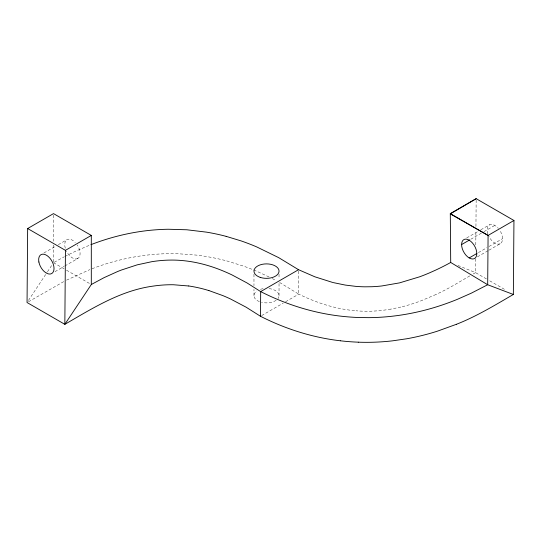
<?xml version="1.0" encoding="UTF-8"?>
<svg xmlns="http://www.w3.org/2000/svg" width="541" height="541" viewBox="0 0 541 541"><rect width="100%" height="100%" fill="white"/><g stroke="black" fill="none" stroke-linecap="round" stroke-linejoin="round"><path stroke-width="0.41" stroke-dasharray="2.71 2.03" d="M253.966 295.663L253.966 289.408M279.034 274.246L279.034 278.913M475.681 258.787L475.566 272.657L486.785 279.129M475.796 244.911L475.904 231.041M475.945 226.415L476.154 200.217M28.443 300.424L47.013 272.475M47.48 271.778L52.125 264.792M43.929 252.958L55.466 246.297M58.286 244.667L66.976 239.649A10.867 6.276 60 0 1 75.24 242.442M55.013 271.65L64.142 266.382M64.866 265.962L77.843 258.47A10.867 6.276 60 0 0 77.255 244.965M261.675 315.572L283.2 303.129M285.587 301.75L298.74 294.142C316.661 302.913 336.002 309.148 355.958 310.791M466.714 237.939L478.203 231.311M480.848 229.783L489.463 224.806M470.798 239.257L481.49 233.083M483.979 231.649L494.859 225.367M478.406 252.606L486.839 247.737M488.976 246.507L502.542 238.676M477.405 256.86L488.28 250.584M488.942 250.199L500.256 243.666A10.867 6.276 60 0 0 499.816 230.331M469.771 275.917L451.708 286.446A234.537 135.406 0 0 1 436.093 294.439L436.039 294.453M54.215 262.297L64.183 256.826M473.226 273.949L475.566 272.657L456.144 264.698M28.443 301.783L64.048 281.435M64.913 256.448L75.368 251.301L89.799 245.107M66.529 280.15L89.847 269.601M435.965 294.493L421.554 300.593A129.367 74.692 0 0 1 400.834 307.092M92.051 268.742C110.831 261.546 130.537 256.718 150.56 254.716A124.376 71.804 0 0 1 178.226 253.749L196.363 255.095A138.219 79.797 0 0 1 226.72 260.911M400.807 307.058L390.893 309.114M226.733 260.89L243.775 266.199A190.905 110.222 0 0 1 256.921 271.345L269.56 277.202M272.272 278.568L276.268 280.671M279.65 282.497L298.74 294.142L298.544 269.709M489.733 280.833L505.673 290.037M53.518 262.696L64.142 268.83M66.509 270.196L90.712 284.174M279.034 283.504L279.034 295.663M253.966 274.213L253.966 285.668M53.518 215.142L53.518 241.218M53.518 245.053L53.518 261.925M269.066 288.583A12.538 7.236 0 0 1 278 298.537M276.12 300.302A12.538 7.236 0 0 1 261.519 302.304M259.396 301.628A12.538 7.236 0 0 1 256.874 291.024M260.417 289.334A12.538 7.236 0 0 1 263.927 288.583M390.873 309.073A84.159 48.589 0 0 1 368.976 311.271L368.874 311.244A75.896 43.814 0 0 1 356.012 310.791M500.249 243.673A10.867 6.276 60 0 1 488.922 236.437M487.874 233.901A10.867 6.276 60 0 1 489.544 224.765A10.867 6.276 60 0 1 498.362 228.363M77.843 258.47A10.867 6.276 60 0 1 66.448 251.207M65.272 248.204A10.867 6.276 60 0 1 66.976 239.649"/><path stroke-width="0.81" d="M91.307 235.423L65.441 250.355L64.839 324.336L91.307 284.512L91.307 235.423L53.518 213.607L27.652 228.539L27.05 302.52L64.839 324.336C92.579 308.275 120.69 290.476 153.137 286.108A77.268 44.612 0 0 1 162.915 285.039A70.222 40.541 0 0 1 173.445 284.749L188.708 285.993M340.248 340.776C312.448 337.543 285.391 328.942 260.478 316.269L260.681 291.606L247.021 282.936L232.096 274.97A160.163 92.47 0 0 0 223.223 271.007C208.096 264.705 191.92 260.667 175.5 260.133A67.219 38.81 0 0 0 171.409 260.079L168.244 260.126A76.856 44.376 0 0 0 151.791 261.695L137.204 264.847L121.373 270.04A156.484 90.347 0 0 0 117.431 271.602L103.98 277.695L91.307 284.512M513.348 294.466L513.95 220.485L476.168 198.675L450.301 213.607L450.707 262.466L487.684 284.742L513.348 294.466C494.832 305.239 476.438 316.451 456.421 324.296M476.168 198.675L450.308 213.891L488.083 235.423L513.95 220.485M332.634 282.443L314.916 276.823L298.544 269.709L260.681 291.606C286.98 304.996 315.68 313.814 345.097 316.613A131.977 76.193 0 0 0 358.642 317.52L368.8 317.655A131.463 75.902 0 0 0 383.806 317.019C404.161 315.477 424.293 311.197 443.586 304.522A212.532 122.706 0 0 0 457.639 299.214L471.306 293.168L487.684 284.742L488.083 235.423L450.301 213.607M469.189 257.956A10.867 6.181 60.7 0 1 461.595 244.573L469.588 239.961M476.682 253.607L469.196 257.929A10.867 6.228 60.7 0 0 476.824 253.553M456.374 324.309L437.622 331.099A164.295 94.858 0 0 1 407.001 338.734L392.617 340.823A131.335 75.828 0 0 1 358.44 342.189L358.304 342.176M90.929 244.667C106.868 238.493 123.47 234.01 140.389 231.514A127.507 73.617 0 0 1 168.224 229.249L186.821 229.776L206.709 232.17A141.073 81.448 0 0 1 226.165 236.37M333.222 282.591L345.219 285.06L355.762 286.365A76.829 44.355 0 0 0 364.938 286.818L371.795 286.73A81.475 47.04 0 0 0 381.865 285.952L399.488 282.889L419.633 276.809A169.935 98.11 0 0 0 429.845 272.718L435.884 270.006A233.198 134.635 0 0 0 450.7 262.466M226.165 236.363L241.13 240.914A187.795 108.423 0 0 1 256.718 246.919L278.71 257.658L298.544 269.709M208.887 290.558L223.02 295.67A158.215 91.348 0 0 1 230.439 298.943L246.155 307.214L260.478 316.269M27.652 228.539L65.441 250.355M188.721 285.966A89.076 51.429 0 0 1 208.86 290.585M358.284 342.176A132.572 76.538 0 0 1 340.316 340.783M461.622 244.586A10.867 6.181 60.3 0 1 469.196 240.184M469.196 240.218A10.867 6.235 60.4 0 1 476.797 253.54M260.235 277.384A12.538 7.236 0 0 0 279.034 271.115A12.538 7.236 0 0 0 260.235 264.853A12.538 7.236 0 0 0 260.235 277.384M38.884 262.02A10.867 6.33 60.5 0 0 51.666 273.584A10.867 6.33 60.5 0 0 48.487 256.725A10.867 6.33 60.5 0 0 38.884 262.02"/></g></svg>
